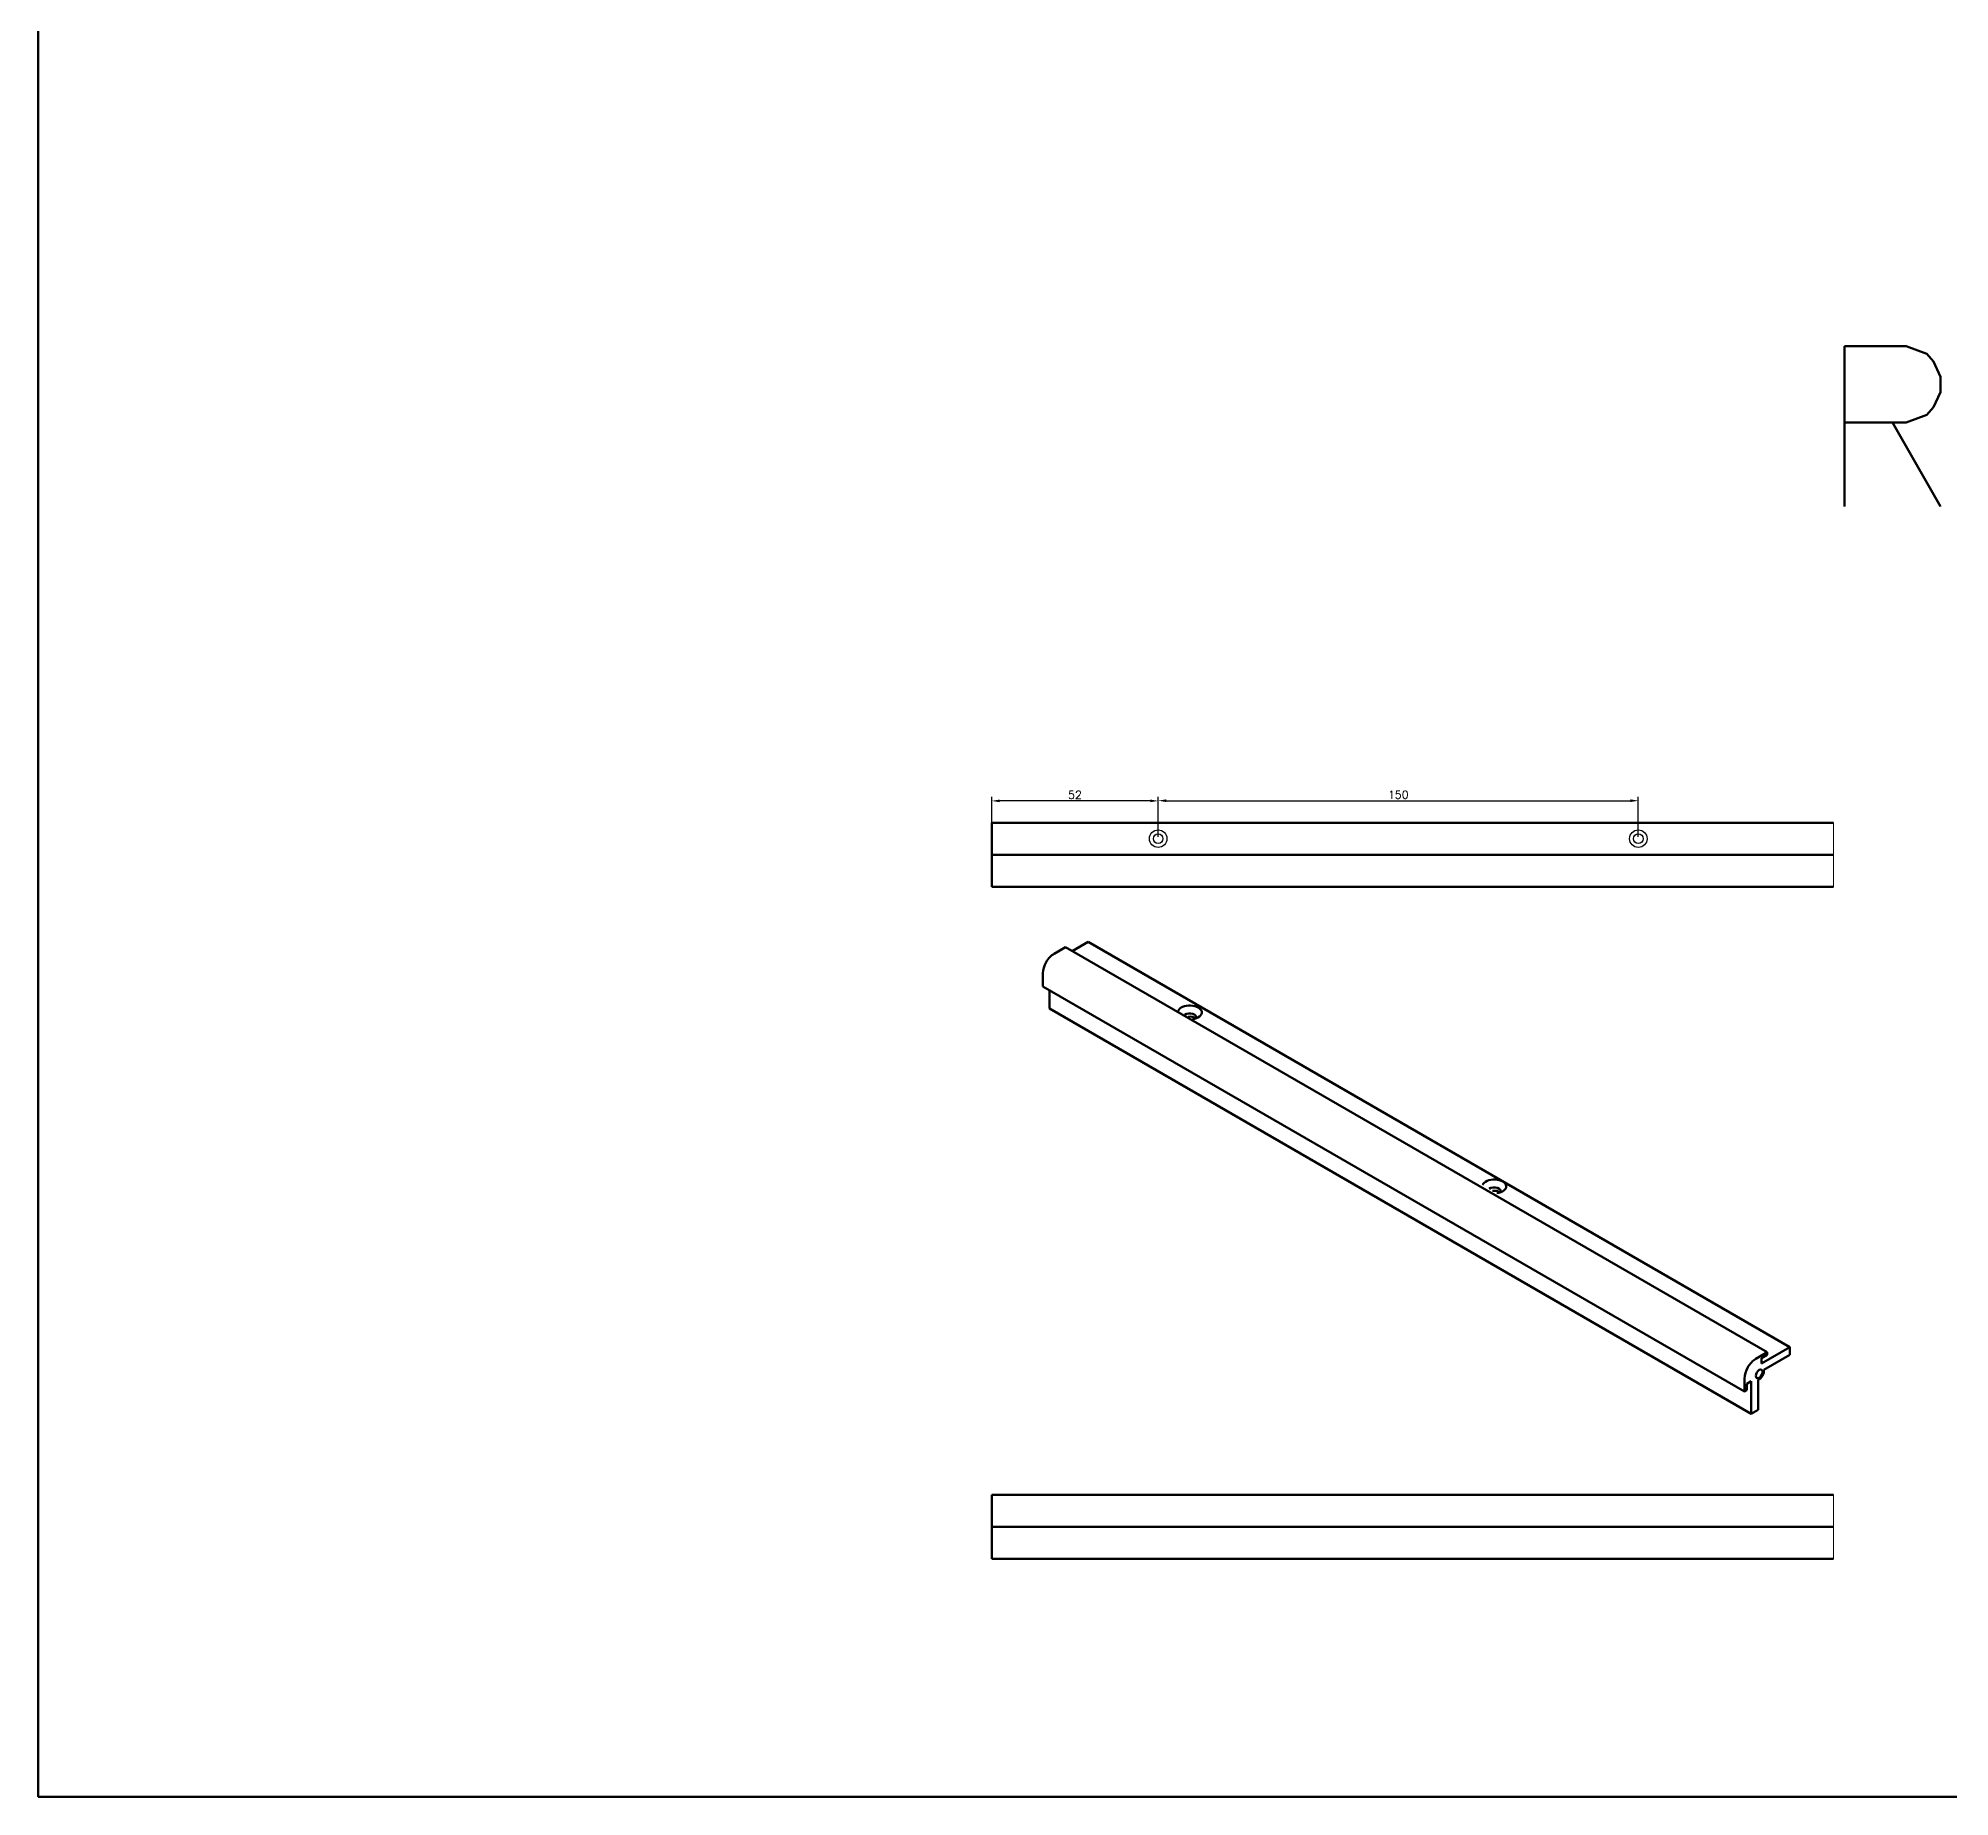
# Model space of a CAD drawing. Header units: inches. Extents: x 2 to 2337, y 1 to 1206.
# Drawn here: x 2 to 600, y 1 to 550 of the extents above; entities that cross this region are included whole.
import ezdxf

# ---------------------------------------------------------------- set-up
doc = ezdxf.new("R2010")
doc.units = ezdxf.units.IN
doc.header["$MEASUREMENT"] = 0
doc.layers.add('可见 (ISO)', color=7, linetype='Continuous', true_color=0xffffff)
doc.styles.get("Standard").update_dxf_attribs({"font": 'txt', "bigfont": 'gbcbig.shx'})
doc.dimstyles.new('ISO-25', dxfattribs={"dimtxt": 2.5, "dimasz": 2.5, "dimexe": 1.25, "dimexo": 0.625, "dimtad": 1, "dimtxsty": 'Standard', "dimcen": 2.5, "dimadec": 0, "dimazin": 0, "dimtfac": 1, "dimtmove": 0, "dimatfit": 3, "dimfxl": 1, "dimarcsym": 0})

# ---------------------------------------------------------------- blocks, each defined once
blk = doc.blocks.new('*D62')
at = {"color": 0, "lineweight": -2}
for p, q in [((300.2, 301.07), (300.2, 313.5)), ((349.7, 312.25), (302.7, 312.25)), ((352.2, 301.07), (352.2, 313.5))]:
    blk.add_line(p, q, dxfattribs=at)
at = {"color": 0}
for points in [[(302.7, 312.67), (302.7, 311.83), (300.2, 312.25)], [(349.7, 312.67), (349.7, 311.83), (352.2, 312.25)]]:
    blk.add_solid(points, dxfattribs=at)
at = {"layer": 'Defpoints', "color": 0}
for p in [(300.2, 312.25), (300.2, 300.44), (352.2, 300.44)]:
    blk.add_point(p, dxfattribs=at)
at = {"color": 0, "lineweight": 211, "insert": (326.2, 314.13), "char_height": 2.5, "attachment_point": 5}
blk.add_mtext('52', dxfattribs=at)
blk = doc.blocks.new('*D63')
at = {"color": 0, "lineweight": -2}
for p, q in [((352.2, 301.07), (352.2, 313.56)), ((354.7, 312.31), (499.7, 312.31)), ((502.2, 301.07), (502.2, 313.56))]:
    blk.add_line(p, q, dxfattribs=at)
at = {"color": 0}
for points in [[(354.7, 312.73), (354.7, 311.89), (352.2, 312.31)], [(499.7, 312.73), (499.7, 311.89), (502.2, 312.31)]]:
    blk.add_solid(points, dxfattribs=at)
at = {"layer": 'Defpoints', "color": 0}
for p in [(502.2, 312.31), (352.2, 300.44), (502.2, 300.44)]:
    blk.add_point(p, dxfattribs=at)
at = {"color": 0, "lineweight": 211, "insert": (427.2, 314.19), "char_height": 2.5, "attachment_point": 5}
blk.add_mtext('150', dxfattribs=at)

msp = doc.modelspace()

# ---------------------------------------------------------------- linework, layer by layer
at = {"lineweight": 211}
for p, q in [((2.313, 1.185), (2.313, 1205.965)), ((2336.961, 1.185), (2.313, 1.185))]:
    msp.add_line(p, q, dxfattribs=at)
at = {"color": 7, "lineweight": 18}
for p, q in [((563.202, 285.449), (563.202, 305.445)), ((563.202, 75.457), (563.202, 95.453))]:
    msp.add_line(p, q, dxfattribs=at)
at = {"color": 3}
for centre, radius in [((352.202, 300.445), 2.75), ((352.202, 300.445), 1.5), ((502.202, 300.445), 2.75), ((502.202, 300.445), 1.5)]:
    msp.add_circle(centre, radius, dxfattribs=at)
at = {"layer": '可见 (ISO)', "color": 7, "linetype": 'Continuous', "lineweight": 50}
for p, q in [((300.202, 295.445), (300.202, 305.445)), ((300.202, 305.445), (563.202, 305.445)), ((300.202, 290.445), (300.202, 295.445)), ((300.202, 295.445), (563.202, 295.445)), ((300.202, 290.445), (300.202, 285.445)), ((300.202, 285.449), (563.202, 285.449)), ((300.202, 85.453), (300.202, 95.453)), ((300.202, 95.453), (563.202, 95.453)), ((300.202, 80.453), (300.202, 85.453)), ((300.202, 85.453), (563.202, 85.453)), ((300.202, 80.453), (300.202, 75.453)), ((300.202, 75.457), (563.202, 75.457))]:
    msp.add_line(p, q, dxfattribs=at)
at = {"layer": '可见 (ISO)', "color": 1, "linetype": 'Continuous', "lineweight": 50}
for p, q in [((319.7, 264.52), (323.236, 266.562)), ((323.236, 266.562), (542.439, 140.005)), ((325.357, 265.337), (330.307, 268.195)), ((330.307, 268.195), (549.51, 141.638)), ((316.165, 254.314), (316.165, 258.397)), ((316.165, 254.314), (535.368, 127.757)), ((318.286, 247.374), (318.286, 253.089)), ((318.286, 247.374), (537.489, 120.817)), ((542.439, 140.005), (538.903, 137.963)), ((549.51, 141.638), (540.671, 136.534)), ((540.671, 138.167), (542.439, 139.188)), ((540.671, 136.534), (540.671, 138.167)), ((541.378, 134.493), (549.51, 139.188)), ((542.439, 139.188), (542.439, 140.005)), ((549.51, 139.188), (549.51, 141.638)), ((535.368, 131.84), (535.368, 127.757)), ((539.61, 122.042), (539.61, 131.431)), ((535.368, 127.757), (536.075, 128.165)), ((536.075, 130.207), (537.489, 131.023)), ((536.075, 128.165), (536.075, 130.207)), ((537.489, 131.023), (537.489, 120.817)), ((537.489, 120.817), (539.61, 122.042))]:
    msp.add_line(p, q, dxfattribs=at)
for centre, major_axis, ratio, start_param, end_param in [((319.7, 260.438), (2.5, 4.33), 0.5773504, 0.7853984, 2.3561948), ((362.057, 246.175), (3.75, 0), 0.5773488, 4.9352452, 9.2019103), ((362.057, 244.746), (2, 0), 0.5773562, 5.8741173, 8.7647002), ((362.057, 243.726), (2, 0), 0.5773525, 0.4867073, 1.8325916), ((457.193, 191.797), (3.75, 0), 0.5773488, 4.9352452, 9.2019103), ((457.193, 190.368), (2, 0), 0.5773562, 5.8741173, 8.7647002), ((457.193, 189.347), (2, 0), 0.5773525, 0.4867073, 1.8325916), ((538.903, 133.881), (2.5, 4.33), 0.5773504, 0.7853984, 2.3561948), ((539.964, 133.268), (1.031, 1.785), 0.5773469, 3.6820114, 5.742765)]:
    msp.add_ellipse(centre, major_axis=major_axis, ratio=ratio, start_param=start_param, end_param=end_param, dxfattribs=at)
msp.add_ellipse((539.964, 133.268), major_axis=(0.75, 1.299), ratio=0.5773504, dxfattribs=at)

# ---------------------------------------------------------------- texts
at = {"lineweight": 211, "insert": (558.01, 454.237), "char_height": 50, "width": 988.8339, "attachment_point": 1}
msp.add_mtext('R3角铝，263MM，两端M4攻丝20MM深', dxfattribs=at)

# ---------------------------------------------------------------- dimensions: what is measured, and where the dimension line sits
at = {"color": 1, "lineweight": 211}
for base, p2, picture, middle in [((300.202, 312.251), (300.202, 300.445), '*D62', (326.202, 314.126)), ((502.202, 312.311), (502.202, 300.445), '*D63', (427.202, 314.186))]:
    dim = msp.add_linear_dim(base=base, p1=(352.202, 300.445), p2=p2, dimstyle='ISO-25', dxfattribs=at)
    dim.commit()
    dim.dimension.update_dxf_attribs({"geometry": picture, "text_midpoint": middle})

doc.saveas('drawing.dxf')
